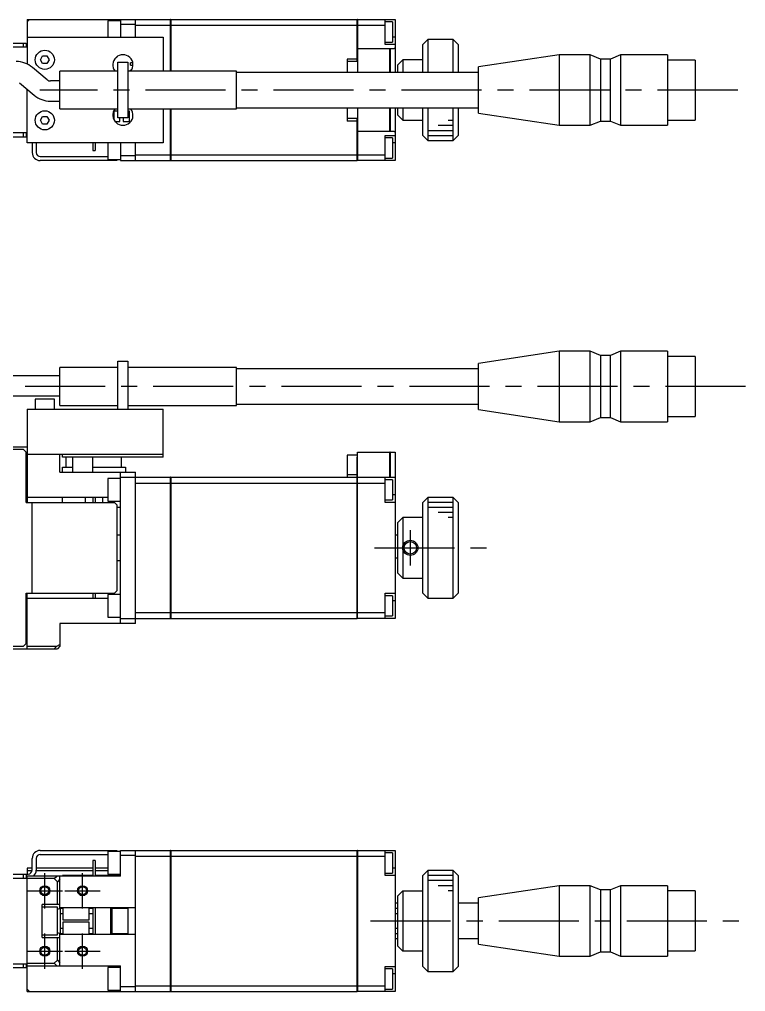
# Model space of a CAD drawing. Extents: x -1 to 586, y -8 to 203.
# Drawn here: x 144 to 288, y 10 to 202.8 of the extents above; entities that cross this region are included whole.
import ezdxf

# ---------------------------------------------------------------- set-up
doc = ezdxf.new("R2010")
doc.units = 0
doc.header["$LTSCALE"] = 0.5
doc.linetypes.add('CENTER', pattern=[50.8, 31.75, -6.35, 6.35, -6.35])
for name, color, linetype in [('MSM_CENTER', 1, 'CENTER'), ('MSM_CONTINUOUS', 7, 'CONTINUOUS'), ('MSM_NARROW', 5, 'CONTINUOUS')]:
    doc.layers.add(name, color=color, linetype=linetype)

msp = doc.modelspace()

# ---------------------------------------------------------------- linework, layer by layer
at = {"layer": 'MSM_CENTER'}
for p, q in [((286.436628, 188.8), (148.000003, 188.8)), ((288.000003, 130), (138.000003, 130)), ((221.500003, 101.499998), (221.500003, 94.499998)), ((214.418941, 98), (238.000003, 98)), ((149.000003, 26.5), (149.000003, 33.5)), ((156.500003, 26.5), (156.500003, 33.5)), ((145.500003, 30), (152.500003, 30)), ((153.000003, 30), (160.000003, 30)), ((213.631794, 24), (287.886028, 24)), ((149.000003, 14.5), (149.000003, 21.5)), ((156.500003, 14.5), (156.500003, 21.5)), ((145.500003, 18), (152.500003, 18)), ((153.000003, 18), (160.000003, 18))]:
    msp.add_line(p, q, dxfattribs=at)
at = {"layer": 'MSM_CONTINUOUS'}
for p, q in [((145.500003, 202.3), (146.000003, 202.8)), ((145.500003, 202.8), (173.950003, 202.8)), ((145.500003, 202.8), (145.500003, 193.955588)), ((161.500003, 202.55), (161.500003, 199.3)), ((164.000003, 202.55), (161.500003, 202.55)), ((164.000003, 202.8), (164.000003, 199.3)), ((167.000003, 199.3), (167.000003, 202.8)), ((173.950003, 192.55), (173.950003, 202.8)), ((174.000003, 202.79), (173.950003, 202.79)), ((174.000003, 202.8), (210.950003, 202.8)), ((174.000003, 202.8), (174.000003, 192.55)), ((210.950003, 194.453), (210.950003, 202.8)), ((211.000003, 202.79), (210.950003, 202.79)), ((211.000003, 202.8), (218.500003, 202.8)), ((211.000003, 202.8), (211.000003, 192.3)), ((216.500003, 197.8), (216.500003, 202.8)), ((218.500003, 202.8), (218.500003, 192.3)), ((167.000003, 201.8), (164.000003, 201.8)), ((167.000003, 201.645233), (173.950003, 201.645233)), ((174.000003, 201.64134), (173.950003, 201.64134)), ((174.000003, 201.645233), (210.950003, 201.645233)), ((211.000003, 201.64134), (210.950003, 201.64134)), ((211.000003, 201.645233), (216.500003, 201.645233)), ((218.000003, 202.3), (216.500003, 202.3)), ((218.000003, 202.3), (218.000003, 198.3)), ((145.500003, 199.3), (172.500003, 199.3)), ((172.500003, 199.3), (172.500003, 192.55)), ((218.500003, 199.3), (218.000003, 199.3)), ((225.000003, 198.8), (224.000003, 197.8)), ((225.000003, 198.8), (225.000003, 192.3)), ((230.000003, 198.8), (225.000003, 198.8)), ((230.000003, 192.3), (230.000003, 198.8)), ((231.000003, 197.8), (230.000003, 198.8)), ((145.500003, 197.299999), (130.000003, 197.299999)), ((130.300003, 198.099999), (145.300003, 198.099999)), ((144.800003, 197.299999), (144.800003, 198.099999)), ((145.300003, 198.099999), (145.300003, 197.299999)), ((211.000003, 197.05), (217.450003, 197.05)), ((216.500003, 198.3), (218.000003, 198.3)), ((218.500003, 197.8), (216.500003, 197.8)), ((217.450003, 192.3), (217.450003, 197.05)), ((217.500003, 197), (217.450003, 197)), ((217.500003, 197.05), (218.300003, 197.05)), ((217.500003, 197.05), (217.500003, 192.3)), ((218.300003, 197.029022), (218.300003, 197.05)), ((218.500003, 197.029022), (218.300003, 197.029022)), ((224.000003, 192.3), (224.000003, 197.8)), ((231.000003, 197.8), (231.000003, 192.3)), ((148.133978, 194.8), (148.566991, 195.55)), ((148.566991, 194.05), (148.133978, 194.8)), ((148.566991, 195.55), (149.433016, 195.55)), ((149.433016, 195.55), (149.866029, 194.8)), ((149.866029, 194.8), (149.433016, 194.05)), ((210.950003, 194.953), (209.000003, 194.953)), ((209.000003, 194.953), (209.000003, 192.3)), ((219.000003, 193.8), (220.000003, 194.8)), ((220.000003, 194.8), (220.000003, 192.3)), ((224.000003, 194.8), (220.000003, 194.8)), ((251.000003, 195.8), (235.000003, 193.37)), ((251.000003, 195.8), (251.000003, 181.8)), ((257.200003, 195.8), (251.000003, 195.8)), ((257.200003, 181.8), (257.200003, 195.8)), ((259.200003, 194.95), (257.200003, 195.8)), ((259.200003, 194.95), (259.200003, 182.65)), ((261.200003, 194.95), (259.200003, 194.95)), ((263.200003, 195.8), (261.200003, 194.95)), ((261.200003, 182.65), (261.200003, 194.95)), ((263.200003, 195.8), (263.200003, 181.8)), ((272.500003, 195.8), (263.200003, 195.8)), ((272.500003, 195.8), (272.500003, 181.8)), ((278.000003, 194.75), (272.500003, 194.75)), ((278.000003, 194.75), (278.000003, 182.85)), ((149.469432, 190.827229), (146.546069, 193.280221)), ((149.433016, 194.05), (148.566991, 194.05)), ((163.500003, 194.3), (165.500003, 194.3)), ((163.500003, 183.3), (163.500003, 194.3)), ((165.500003, 194.3), (165.500003, 183.3)), ((166.454325, 194.225002), (166.000003, 194.225002)), ((166.000003, 193.725002), (166.000003, 194.225002)), ((166.000003, 193.725002), (166.498597, 193.725002)), ((211.000003, 194.453), (209.000003, 194.453)), ((219.000003, 192.3), (219.000003, 193.8)), ((235.000003, 184.23), (235.000003, 193.37)), ((152.000003, 185.05), (152.000003, 192.55)), ((163.500003, 192.55), (152.000003, 192.55)), ((187.000003, 192.55), (165.500003, 192.55)), ((166.000003, 192.55), (166.000003, 192.725002)), ((166.186532, 192.725002), (166.000003, 192.725002)), ((187.000003, 185.05), (187.000003, 192.55)), ((235.000003, 192.3), (187.000003, 192.3)), ((143.974919, 190.216044), (146.898281, 187.763051)), ((152.000003, 190.593273), (150.112219, 190.593273)), ((145.500003, 178.3), (145.500003, 188.936346)), ((150.112219, 186.593273), (152.000003, 186.593273)), ((187.000003, 185.3), (235.000003, 185.3)), ((209.000003, 185.3), (209.000003, 182.647)), ((211.000003, 185.3), (211.000003, 174.8)), ((217.450003, 180.55), (217.450003, 185.3)), ((217.500003, 185.3), (217.500003, 180.55)), ((218.500003, 185.3), (218.500003, 174.8)), ((219.000003, 183.8), (219.000003, 185.3)), ((220.000003, 185.3), (220.000003, 182.8)), ((224.000003, 179.8), (224.000003, 185.3)), ((225.000003, 185.3), (225.000003, 178.8)), ((230.000003, 178.8), (230.000003, 185.3)), ((231.000003, 185.3), (231.000003, 179.8)), ((148.133978, 182.8), (148.566991, 183.55)), ((148.566991, 183.55), (149.433016, 183.55)), ((149.433016, 183.55), (149.866029, 182.8)), ((152.000003, 185.05), (163.500003, 185.05)), ((163.500003, 184.577502), (162.667503, 184.577502)), ((162.667503, 184.577502), (162.667503, 182.998786)), ((165.500003, 183.3), (163.500003, 183.3)), ((163.917503, 182.577502), (163.917503, 183.3)), ((164.572503, 183.3), (164.572503, 182.577502)), ((165.500003, 185.05), (187.000003, 185.05)), ((165.822503, 184.577502), (165.500003, 184.577502)), ((165.822503, 182.577502), (165.822503, 184.577502)), ((172.500003, 185.05), (172.500003, 178.3)), ((173.950003, 174.8), (173.950003, 185.05)), ((174.000003, 185.05), (174.000003, 174.8)), ((220.000003, 182.8), (219.000003, 183.8)), ((235.000003, 184.23), (251.000003, 181.8)), ((148.566991, 182.05), (148.133978, 182.8)), ((149.433016, 182.05), (148.566991, 182.05)), ((149.866029, 182.8), (149.433016, 182.05)), ((162.917127, 182.577502), (163.917503, 182.577502)), ((164.572503, 182.577502), (165.822503, 182.577502)), ((211.000003, 183.147), (209.000003, 183.147)), ((210.950003, 182.647), (209.000003, 182.647)), ((210.950003, 174.8), (210.950003, 183.147)), ((220.000003, 182.8), (224.000003, 182.8)), ((251.000003, 181.8), (257.200003, 181.8)), ((257.200003, 181.8), (259.200003, 182.65)), ((259.200003, 182.65), (261.200003, 182.65)), ((261.200003, 182.65), (263.200003, 181.8)), ((263.200003, 181.8), (272.500003, 181.8)), ((272.500003, 182.85), (278.000003, 182.85)), ((145.500003, 180.299999), (130.000003, 180.299999)), ((130.300003, 179.499999), (145.500003, 179.499999)), ((144.800003, 179.499999), (144.800003, 180.299999)), ((145.300003, 180.299999), (145.300003, 179.499999)), ((217.450003, 180.55), (211.000003, 180.55)), ((216.500003, 179.8), (218.500003, 179.8)), ((216.500003, 174.8), (216.500003, 179.8)), ((217.500003, 180.6), (217.450003, 180.6)), ((218.300003, 180.55), (217.500003, 180.55)), ((218.300003, 180.570978), (218.500003, 180.570978)), ((218.300003, 180.55), (218.300003, 180.570978)), ((224.000003, 179.8), (225.000003, 178.8)), ((230.000003, 178.8), (231.000003, 179.8)), ((172.500003, 178.3), (145.500003, 178.3)), ((146.500003, 178.3), (146.500003, 176.399999)), ((147.300003, 178.3), (147.300003, 176.399999)), ((158.500003, 178.3), (158.500003, 176.8)), ((159.000003, 178.3), (159.000003, 176.8)), ((161.500003, 178.3), (161.500003, 175.05)), ((164.000003, 178.3), (164.000003, 174.8)), ((167.000003, 174.8), (167.000003, 178.3)), ((218.000003, 179.3), (216.500003, 179.3)), ((218.000003, 179.3), (218.000003, 175.3)), ((218.500003, 178.3), (218.000003, 178.3)), ((225.000003, 178.8), (230.000003, 178.8)), ((148.100003, 175.599999), (161.500003, 175.599999)), ((158.500003, 176.8), (159.000003, 176.8)), ((164.000003, 175.8), (167.000003, 175.8)), ((167.000003, 175.954768), (173.950003, 175.954768)), ((174.000003, 175.958661), (173.950003, 175.958661)), ((174.000003, 175.954768), (210.950003, 175.954768)), ((211.000003, 175.958661), (210.950003, 175.958661)), ((211.000003, 175.954768), (216.500003, 175.954768)), ((163.300003, 174.799999), (148.100003, 174.799999)), ((161.500003, 175.05), (164.000003, 175.05)), ((162.800003, 174.799999), (162.800003, 175.05)), ((163.300003, 175.05), (163.300003, 174.799999)), ((164.000003, 174.8), (173.950003, 174.8)), ((174.000003, 174.81), (173.950003, 174.81)), ((174.000003, 174.8), (210.950003, 174.8)), ((211.000003, 174.81), (210.950003, 174.81)), ((218.500003, 174.8), (211.000003, 174.8)), ((216.500003, 175.3), (218.000003, 175.3)), ((251.000003, 137), (235.000003, 134.57)), ((251.000003, 137), (251.000003, 123)), ((257.200003, 137), (251.000003, 137)), ((257.200003, 123), (257.200003, 137)), ((259.200003, 136.15), (257.200003, 137)), ((263.200003, 137), (261.200003, 136.15)), ((263.200003, 137), (263.200003, 123)), ((272.500003, 137), (263.200003, 137)), ((272.500003, 137), (272.500003, 123)), ((163.500003, 135), (165.500003, 135)), ((163.500003, 125.5), (163.500003, 135)), ((165.500003, 135), (165.500003, 125.5)), ((259.200003, 136.15), (259.200003, 123.85)), ((261.200003, 136.15), (259.200003, 136.15)), ((261.200003, 123.85), (261.200003, 136.15)), ((278.000003, 135.95), (272.500003, 135.95)), ((278.000003, 135.95), (278.000003, 124.05)), ((163.500003, 133.75), (152.000003, 133.75)), ((152.000003, 126.25), (152.000003, 133.75)), ((187.000003, 133.75), (165.500003, 133.75)), ((187.000003, 126.25), (187.000003, 133.75)), ((235.000003, 133.5), (187.000003, 133.5)), ((235.000003, 125.43), (235.000003, 134.57)), ((152.000003, 132.131759), (139.686508, 132.131759)), ((139.686508, 128.131759), (152.000003, 128.131759)), ((147.100003, 127.5), (147.100003, 125.5)), ((150.900003, 127.5), (147.100003, 127.5)), ((150.900003, 125.5), (150.900003, 127.5)), ((145.500003, 125.5), (172.500003, 125.5)), ((145.500003, 125.5), (145.500003, 107)), ((152.000003, 126.25), (163.500003, 126.25)), ((165.500003, 126.25), (187.000003, 126.25)), ((172.500003, 116), (172.500003, 125.5)), ((187.000003, 126.5), (235.000003, 126.5)), ((235.000003, 125.43), (251.000003, 123)), ((257.200003, 123), (259.200003, 123.85)), ((259.200003, 123.85), (261.200003, 123.85)), ((261.200003, 123.85), (263.200003, 123)), ((272.500003, 124.05), (278.000003, 124.05)), ((251.000003, 123), (257.200003, 123)), ((263.200003, 123), (272.500003, 123)), ((145.500003, 118), (108.000003, 118)), ((144.800003, 117.5), (130.800003, 117.5)), ((145.300003, 117), (144.800003, 117.5)), ((145.300003, 107), (145.300003, 117)), ((172.500003, 116.5), (145.500003, 116.5)), ((152.000005, 113), (152.000005, 116.5)), ((152.500003, 116), (152.500003, 116.5)), ((172.500003, 116), (152.500003, 116)), ((153.250003, 114), (153.250003, 116)), ((154.500003, 116), (154.500003, 113)), ((158.500003, 113), (158.500003, 116)), ((164.250003, 114), (164.250003, 116)), ((211.000003, 116.4), (209.000003, 116.4)), ((209.000003, 116.4), (209.000003, 112)), ((210.950003, 116), (211.000003, 116)), ((210.950003, 84), (210.950003, 116)), ((211.000003, 117), (217.450003, 117)), ((211.000003, 84), (211.000003, 117)), ((217.450003, 112), (217.450003, 117)), ((217.500003, 116.95), (217.450003, 116.95)), ((217.500003, 117), (218.500003, 117)), ((217.500003, 117), (217.500003, 112)), ((218.500003, 117), (218.500003, 84)), ((152.500003, 113), (152.500003, 114)), ((152.500003, 114), (154.500003, 114)), ((158.500003, 114), (165.000003, 114)), ((165.000003, 114), (165.000003, 113)), ((152.000005, 113), (167.000003, 113)), ((164.000003, 83), (164.000003, 113)), ((164.000003, 112), (173.950003, 112)), ((167.000003, 83), (167.000003, 113)), ((173.950003, 84), (173.950003, 112)), ((174.000003, 111.99), (173.950003, 111.99)), ((174.000003, 112), (210.950003, 112)), ((174.000003, 112), (174.000003, 84)), ((210.950003, 112.5), (209.000003, 112.5)), ((211.000003, 111.99), (210.950003, 111.99)), ((211.000003, 112), (218.500003, 112)), ((216.500003, 107), (216.500003, 112)), ((161.500003, 111.75), (161.500003, 107.25)), ((164.000003, 111.75), (161.500003, 111.75)), ((167.000003, 110.845233), (173.950003, 110.845233)), ((174.000003, 110.84134), (173.950003, 110.84134)), ((174.000003, 110.845233), (210.950003, 110.845233)), ((211.000003, 110.84134), (210.950003, 110.84134)), ((211.000003, 110.845233), (216.500003, 110.845233)), ((218.000003, 111.5), (216.500003, 111.5)), ((218.000003, 111.5), (218.000003, 107.5)), ((161.500003, 108), (145.300003, 108)), ((152.500003, 107), (152.500003, 108)), ((157.000003, 108), (157.000003, 107)), ((158.500003, 108), (158.500003, 107)), ((159.000003, 108), (159.000003, 107)), ((160.500003, 107), (160.500003, 108)), ((218.500003, 108.5), (218.000003, 108.5)), ((225.000003, 108), (224.000003, 107)), ((225.000003, 108), (225.000003, 88)), ((230.000003, 108), (225.000003, 108)), ((230.000003, 88), (230.000003, 108)), ((231.000003, 107), (230.000003, 108)), ((145.300003, 107), (162.800003, 107)), ((146.500003, 89), (146.500003, 107)), ((161.500003, 107.25), (164.000003, 107.25)), ((163.300003, 106.5), (162.800003, 107)), ((163.300003, 106.5), (163.300003, 89.5)), ((216.500003, 107.5), (218.000003, 107.5)), ((218.500003, 107), (216.500003, 107)), ((224.000003, 89), (224.000003, 107)), ((231.000003, 107), (231.000003, 89)), ((164.000003, 106), (163.300003, 106)), ((219.000003, 103), (220.000003, 104)), ((219.000003, 93), (219.000003, 103)), ((224.000003, 104), (220.000003, 104)), ((220.000003, 104), (220.000003, 92)), ((164.000003, 100.5), (163.300003, 100.5)), ((219.000003, 100.5), (218.500003, 100.5)), ((163.300003, 95.5), (164.000003, 95.5)), ((218.500003, 96), (219.000003, 96)), ((220.000003, 92), (219.000003, 93)), ((220.000003, 92), (224.000003, 92)), ((145.300003, 79), (145.300003, 89)), ((145.300003, 89), (162.800003, 89)), ((145.500003, 78), (145.500003, 89)), ((158.500003, 89), (158.500003, 88)), ((159.000003, 89), (159.000003, 88)), ((161.500003, 88.75), (161.500003, 84.25)), ((164.000003, 88.75), (161.500003, 88.75)), ((162.800003, 89), (163.300003, 89.5)), ((216.500003, 89), (218.500003, 89)), ((216.500003, 84), (216.500003, 89)), ((224.000003, 89), (225.000003, 88)), ((230.000003, 88), (231.000003, 89)), ((145.300003, 88), (161.500003, 88)), ((218.000003, 88.5), (216.500003, 88.5)), ((218.000003, 88.5), (218.000003, 84.5)), ((218.500003, 87.5), (218.000003, 87.5)), ((225.000003, 88), (230.000003, 88)), ((167.000003, 85.154768), (173.950003, 85.154768)), ((174.000003, 85.158661), (173.950003, 85.158661)), ((174.000003, 85.154768), (210.950003, 85.154768)), ((211.000003, 85.158661), (210.950003, 85.158661)), ((211.000003, 85.154768), (216.500003, 85.154768)), ((152.000018, 83), (152.000003, 78.5)), ((167.000003, 83), (152.000003, 83)), ((161.500003, 84.25), (164.000003, 84.25)), ((164.000003, 84), (173.950003, 84)), ((174.000003, 84.01), (173.950003, 84.01)), ((174.000003, 84), (210.950003, 84)), ((211.000003, 84.01), (210.950003, 84.01)), ((218.500003, 84), (211.000003, 84)), ((216.500003, 84.5), (218.000003, 84.5)), ((108.000003, 78), (151.500003, 78)), ((130.800003, 78.5), (144.800003, 78.5)), ((144.800003, 78.5), (145.300003, 79)), ((145.500003, 78.5), (151.387631, 78.5)), ((150.887631, 78), (151.387631, 78.5)), ((151.387631, 78.5), (152.000004, 78.806186)), ((152.000003, 78.5), (151.500003, 78)), ((148.100003, 38.000001), (163.300003, 38.000001)), ((148.100003, 37.200001), (161.500003, 37.200001)), ((164.000003, 37.75), (161.500003, 37.75)), ((161.500003, 37.75), (161.500003, 33.25)), ((162.800003, 37.75), (162.800003, 38.000001)), ((163.300003, 38.000001), (163.300003, 37.75)), ((164.000003, 38), (173.950003, 38)), ((164.000003, 32.900002), (164.000003, 38)), ((167.000003, 37), (164.000003, 37)), ((167.000003, 10), (167.000003, 38)), ((167.000003, 36.845233), (173.950003, 36.845233)), ((173.950003, 10), (173.950003, 38)), ((174.000003, 37.99), (173.950003, 37.99)), ((174.000003, 36.84134), (173.950003, 36.84134)), ((174.000003, 38), (210.950003, 38)), ((174.000003, 38), (174.000003, 10)), ((174.000003, 36.845233), (210.950003, 36.845233)), ((210.950003, 10), (210.950003, 38)), ((211.000003, 37.99), (210.950003, 37.99)), ((211.000003, 36.84134), (210.950003, 36.84134)), ((211.000003, 38), (218.500003, 38)), ((211.000003, 38), (211.000003, 10)), ((211.000003, 36.845233), (216.500003, 36.845233)), ((216.500003, 33), (216.500003, 38)), ((218.000003, 37.5), (216.500003, 37.5)), ((218.000003, 37.5), (218.000003, 33.5)), ((218.500003, 38), (218.500003, 10)), ((146.500003, 34.100001), (146.500003, 36.400001)), ((147.300003, 36.400001), (147.300003, 34.100001)), ((158.500003, 36), (158.500003, 32.900002)), ((159.000003, 36), (158.500003, 36)), ((159.000003, 36), (159.000003, 32.900002)), ((130.300003, 33.300001), (145.700003, 33.300001)), ((144.800003, 32.500001), (144.800003, 33.300001)), ((145.300003, 33.300001), (145.300003, 32.500001)), ((146.500003, 34.5), (145.500003, 34.5)), ((145.500003, 34.5), (145.500003, 33.300001)), ((145.500003, 34), (146.493729, 34)), ((145.500003, 10), (145.500003, 32.900002)), ((164.000003, 32.900002), (145.500003, 32.900002)), ((147.296875, 34), (158.500003, 34)), ((158.500003, 34.5), (147.300003, 34.5)), ((150.887631, 32.400002), (151.387631, 32.900002)), ((152.000003, 26.489478), (152.000003, 32.900002)), ((158.500003, 32.999998), (152.500003, 32.999998)), ((152.500003, 32.999998), (152.500003, 32.900002)), ((161.500003, 34.5), (159.000003, 34.5)), ((159.000003, 34), (161.500003, 34)), ((164.000003, 32.999998), (159.000003, 32.999998)), ((161.500003, 33.25), (164.000003, 33.25)), ((216.500003, 33.5), (218.000003, 33.5)), ((218.500003, 33), (216.500003, 33)), ((218.500003, 34.5), (218.000003, 34.5)), ((225.000003, 34), (224.000003, 33)), ((224.000003, 15), (224.000003, 33)), ((230.000003, 34), (225.000003, 34)), ((225.000003, 34), (225.000003, 14)), ((231.000003, 33), (230.000003, 34)), ((230.000003, 14), (230.000003, 34)), ((231.000003, 33), (231.000003, 15)), ((130.000003, 32.500001), (145.500003, 32.500001)), ((150.887631, 32.400002), (145.500003, 32.400002)), ((151.500003, 31.78763), (150.887631, 32.400002)), ((152.000003, 32.28763), (151.500003, 31.78763)), ((151.500003, 27.249999), (151.500003, 31.78763)), ((251.000003, 31), (235.000003, 28.57)), ((251.000003, 31), (251.000003, 17)), ((257.200003, 31), (251.000003, 31)), ((257.200003, 17), (257.200003, 31)), ((259.200003, 30.15), (257.200003, 31)), ((263.200003, 31), (261.200003, 30.15)), ((263.200003, 31), (263.200003, 17)), ((272.500003, 31), (263.200003, 31)), ((272.500003, 31), (272.500003, 17)), ((220.000003, 30), (219.000003, 29)), ((219.000003, 19), (219.000003, 29)), ((220.000003, 30), (224.000003, 30)), ((220.000003, 30), (220.000003, 18)), ((259.200003, 30.15), (259.200003, 17.85)), ((261.200003, 30.15), (259.200003, 30.15)), ((261.200003, 17.85), (261.200003, 30.15)), ((278.000003, 29.95), (272.500003, 29.95)), ((278.000003, 29.95), (278.000003, 18.05)), ((148.500003, 20.749999), (148.500003, 27.249999)), ((152.000003, 27.249999), (148.500003, 27.249999)), ((219.000003, 27.5), (218.500003, 27.5)), ((235.000003, 27.5), (231.000003, 27.5)), ((235.000003, 19.43), (235.000003, 28.57)), ((151.500003, 26.749999), (148.500003, 26.749999)), ((152.000003, 26.489478), (151.499734, 26.279655)), ((151.500003, 21.249999), (151.500003, 26.749999)), ((167.000003, 26.6), (152.000003, 26.6)), ((152.100003, 21.4), (152.100003, 26.6)), ((152.600003, 26.5), (152.100003, 26.5)), ((152.100003, 25.5), (152.600003, 25.5)), ((152.500003, 26.6), (152.500003, 26.5)), ((152.600003, 26.6), (152.600003, 24.250001)), ((157.800003, 24.250001), (157.800003, 26.6)), ((158.500003, 26.5), (157.800003, 26.5)), ((157.800003, 25.5), (158.500003, 25.5)), ((158.500003, 26.6), (158.500003, 21.4)), ((159.000003, 26.6), (159.000003, 21.4)), ((162.100003, 21.4), (162.100003, 26.6)), ((162.300003, 26.6), (162.300003, 21.4)), ((165.500003, 26.5), (162.300003, 26.5)), ((165.500003, 26.6), (165.500003, 21.4)), ((219.000003, 26.5), (218.500003, 26.5)), ((218.500003, 25.5), (219.000003, 25.5)), ((152.600003, 24.250001), (157.800003, 24.250001)), ((157.800003, 23.750001), (152.600003, 23.750001)), ((152.600003, 23.750001), (152.600003, 21.4)), ((157.800003, 21.4), (157.800003, 23.750001)), ((148.500003, 21.249999), (151.500003, 21.249999)), ((151.499637, 21.720398), (152.000003, 21.510522)), ((152.000003, 15.1), (152.000003, 21.510522)), ((152.000003, 21.4), (167.000003, 21.4)), ((152.600003, 22.5), (152.100003, 22.5)), ((152.100003, 21.5), (152.600003, 21.5)), ((152.500003, 21.5), (152.500003, 21.4)), ((158.500003, 22.5), (157.800003, 22.5)), ((157.800003, 21.5), (158.500003, 21.5)), ((162.300003, 21.5), (165.500003, 21.5)), ((219.000003, 22.5), (218.500003, 22.5)), ((218.500003, 21.5), (219.000003, 21.5)), ((148.500003, 20.749999), (152.000003, 20.749999)), ((151.500003, 16.212373), (151.500003, 20.749999)), ((218.500003, 20.5), (219.000003, 20.5)), ((231.000003, 20.5), (235.000003, 20.5)), ((235.000003, 19.43), (251.000003, 17)), ((219.000003, 19), (220.000003, 18)), ((224.000003, 18), (220.000003, 18)), ((257.200003, 17), (259.200003, 17.85)), ((259.200003, 17.85), (261.200003, 17.85)), ((261.200003, 17.85), (263.200003, 17)), ((272.500003, 18.05), (278.000003, 18.05)), ((130.000003, 15.500001), (145.500003, 15.500001)), ((144.800003, 14.700001), (144.800003, 15.500001)), ((145.300003, 15.500001), (145.300003, 14.700001)), ((145.500003, 15.6), (150.887631, 15.6)), ((150.887631, 15.6), (151.500003, 16.212373)), ((151.387631, 15.1), (150.887631, 15.6)), ((151.500003, 16.212373), (152.000003, 15.712373)), ((251.000003, 17), (257.200003, 17)), ((263.200003, 17), (272.500003, 17)), ((145.300003, 14.700001), (130.300003, 14.700001)), ((145.500003, 15.1), (164.000003, 15.1)), ((164.000003, 14.75), (161.500003, 14.75)), ((161.500003, 14.75), (161.500003, 10.25)), ((164.000003, 10), (164.000003, 15.1)), ((216.500003, 15), (218.500003, 15)), ((216.500003, 10), (216.500003, 15)), ((218.000003, 14.5), (216.500003, 14.5)), ((218.000003, 14.5), (218.000003, 10.5)), ((218.500003, 13.5), (218.000003, 13.5)), ((224.000003, 15), (225.000003, 14)), ((225.000003, 14), (230.000003, 14)), ((230.000003, 14), (231.000003, 15)), ((146.000003, 10), (145.500003, 10.5)), ((145.500003, 10), (173.950003, 10)), ((161.500003, 10.25), (164.000003, 10.25)), ((164.000003, 11), (167.000003, 11)), ((167.000003, 11.154768), (173.950003, 11.154768)), ((174.000003, 11.158661), (173.950003, 11.158661)), ((174.000003, 10.01), (173.950003, 10.01)), ((174.000003, 11.154768), (210.950003, 11.154768)), ((174.000003, 10), (210.950003, 10)), ((211.000003, 11.158661), (210.950003, 11.158661)), ((211.000003, 10.01), (210.950003, 10.01)), ((211.000003, 11.154768), (216.500003, 11.154768)), ((218.500003, 10), (211.000003, 10)), ((216.500003, 10.5), (218.000003, 10.5))]:
    msp.add_line(p, q, dxfattribs=at)
for centre, radius in [((149.000003, 194.8), 1.9), ((149.000003, 182.8), 1.9), ((221.500003, 97.999998), 1.2295), ((149.000003, 30), 0.7835), ((156.500003, 30), 0.7835), ((149.000003, 18), 0.7835), ((156.500003, 18), 0.7835)]:
    msp.add_circle(centre, radius, dxfattribs=at)
for centre, radius, start, end in [((164.500003, 193.8), 2, 321.317813, 218.682187), ((163.200003, 195.467502), 0.2, 255.074363, 0.806255), ((143.332131, 189.449999), 5, 50, 90), ((150.112219, 191.593273), 1, 230, 270), ((150.112219, 191.593273), 5, 230, 270), ((164.500003, 183.8), 2, 141.317813, 38.682187), ((148.100003, 176.399999), 1.6, 180, 270), ((148.100003, 176.399999), 0.8, 180, 270), ((148.100003, 36.400001), 1.6, 90, 180), ((148.100003, 36.400001), 0.8, 90, 180), ((145.700003, 34.100001), 0.8, 270, 0), ((145.700003, 34.100001), 1.6, 311.409676, 0)]:
    msp.add_arc(centre, radius, start, end, dxfattribs=at)
at = {"layer": 'MSM_NARROW'}
for p, q in [((227.000003, 181.8), (230.000003, 181.8)), ((229.000003, 182.8), (230.000003, 182.8)), ((225.000003, 180.8), (230.000003, 180.8)), ((225.000003, 179.8), (230.000003, 179.8)), ((230.000003, 107), (225.000003, 107)), ((230.000003, 106), (225.000003, 106)), ((230.000003, 105), (227.000003, 105)), ((230.000003, 104), (229.000003, 104)), ((230.000003, 33), (225.000003, 33)), ((230.000003, 32), (225.000003, 32)), ((230.000003, 31), (227.000003, 31)), ((230.000003, 30), (229.000003, 30))]:
    msp.add_line(p, q, dxfattribs=at)
for centre, radius in [((221.500003, 97.999998), 1.5), ((149.000003, 30), 1), ((156.500003, 30), 1), ((149.000003, 18), 1), ((156.500003, 18), 1)]:
    msp.add_circle(centre, radius, dxfattribs=at)

doc.saveas('drawing.dxf')
